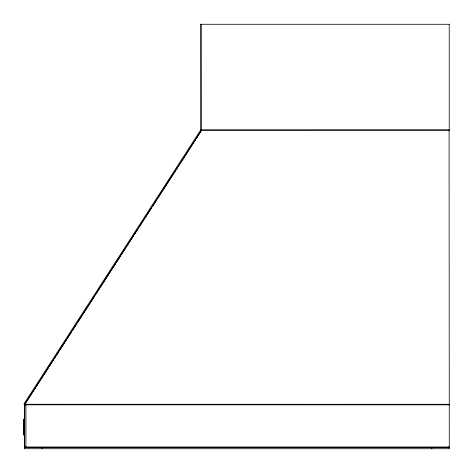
<?xml version="1.0" encoding="UTF-8"?>
<svg xmlns="http://www.w3.org/2000/svg" width="473" height="473" viewBox="0 0 473 473"><rect width="100%" height="100%" fill="white"/><g stroke="black" fill="none" stroke-linecap="round" stroke-linejoin="round"><path stroke-width="0.71" d="M24.667 404.787L24.667 446.695L24.98 447.009L449.22 447.009M24.714 404.835L24.667 447.009M24.17 418.895L24.17 435.556M24.667 447.269L24.667 448.776M25.944 446.955L25.944 404.835M42.109 448.776L42.109 447.269M42.363 447.269L42.363 448.776M200.564 24.224L200.564 130.17M201.498 130.483L201.616 131.003M449.22 130.17L449.22 24.224M431.518 448.776L431.518 447.269M431.778 447.269L431.778 448.776M449.22 448.776L449.22 447.269M448.451 446.884L449.273 446.884L449.084 129.98L201.604 130.016L24.637 404.297L449.273 404.385M449.273 130.252L449.084 130.377M24.513 404.545L23.922 403.954L200.747 129.88M24.714 404.516L37.97 383.946M38.768 382.71L43.167 375.893M43.971 374.651L48.364 367.834M49.168 366.599L53.561 359.782M54.365 358.54L58.764 351.723M59.563 350.481L66.356 339.951M67.16 338.709L71.553 331.892M72.357 330.651L76.756 323.834M77.554 322.598L81.953 315.781M82.751 314.539L87.15 307.722M87.948 306.486L92.347 299.669M93.146 298.428L94.748 295.95M95.546 294.709L99.945 287.891M100.743 286.656L105.142 279.839M105.94 278.597L110.339 271.78M111.137 270.538L115.536 263.721M116.334 262.485L120.733 255.668M121.531 254.427L123.134 251.949M123.932 250.708L125.93 247.61M126.729 246.374L128.331 243.891M129.129 242.655L133.528 235.838M134.326 234.596L138.725 227.779M139.523 226.543L143.922 219.726M144.72 218.485L149.119 211.668M149.917 210.426L151.52 207.949M152.318 206.713L154.316 203.615M155.114 202.373L156.717 199.896M157.515 198.654L161.914 191.837M162.712 190.595L167.111 183.778M167.909 182.543L172.308 175.725M173.106 174.484L177.505 167.667M178.309 166.431L179.906 163.948M180.704 162.712L185.103 155.895M185.901 154.653L190.3 147.836M191.098 146.6L195.497 139.783M196.301 138.542L198.299 135.444M199.098 134.202L200.694 131.725M24.637 404.297L449.273 404.279M201.055 24.224L201.368 24.224M449.22 405.101L449.22 404.787M24.501 404.504L201.433 130.323M201.055 130.17L201.368 129.856L201.309 24.277M449.161 130.11L200.623 130.11M24.72 404.841L449.161 404.841M24.206 418.93L24.549 418.895L24.549 435.556L24.206 435.521M42.422 447.322L431.465 447.322M431.837 447.322L449.161 447.322M431.465 448.723L42.422 448.723M449.161 448.723L431.837 448.723M200.623 24.277L449.161 24.277M24.72 447.322L42.05 447.322M42.05 448.723L24.72 448.723M24.36 411.415L24.36 415.329M24.36 419.084L24.36 435.367M23.869 419.657L23.869 434.793M23.65 427.302L23.65 429.283M24.797 404.918A1.188 0.84 0 0 1 25.867 404.918M25.867 446.873A1.188 0.84 0 0 1 24.797 446.873M23.792 419.581L23.963 434.888L23.792 419.581"/></g></svg>
